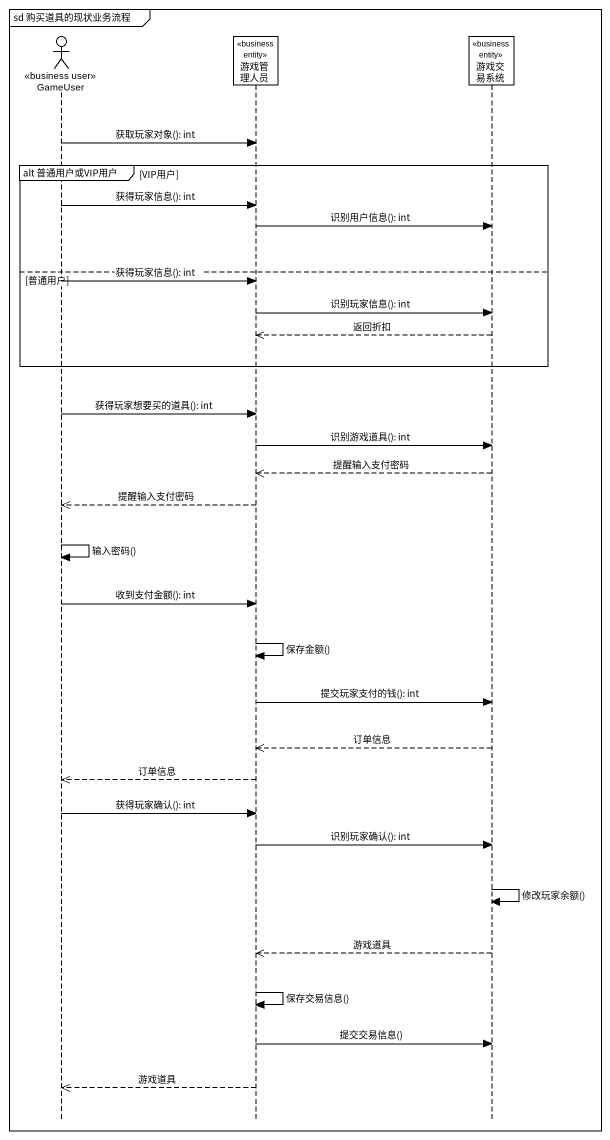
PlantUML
@startuml
mainframe sd 购买道具的现状业务流程
hide footbox
actor GameUser <<business user>>
participant 游戏管理人员 <<business entity>>
participant 游戏交易系统 <<business entity>>

GameUser -> 游戏管理人员 : 获取玩家对象(): int
group alt 普通用户或VIP用户 [VIP用户]
  GameUser -> 游戏管理人员 : 获得玩家信息(): int
  游戏管理人员 -> 游戏交易系统 : 识别用户信息(): int
else 普通用户
  GameUser -> 游戏管理人员 : 获得玩家信息(): int
  游戏管理人员 -> 游戏交易系统 : 识别玩家信息(): int
  游戏交易系统 -->> 游戏管理人员 : 返回折扣
end
GameUser -> 游戏管理人员 : 获得玩家想要买的道具(): int
游戏管理人员 -> 游戏交易系统 : 识别游戏道具(): int
游戏交易系统 -->> 游戏管理人员 : 提醒输入支付密码
游戏管理人员 -->> GameUser : 提醒输入支付密码
GameUser -> GameUser : 输入密码()
GameUser -> 游戏管理人员 : 收到支付金额(): int
游戏管理人员 -> 游戏管理人员 : 保存金额()
游戏管理人员 -> 游戏交易系统 : 提交玩家支付的钱(): int
游戏交易系统 -->> 游戏管理人员 : 订单信息
游戏管理人员 -->> GameUser : 订单信息
GameUser -> 游戏管理人员 : 获得玩家确认(): int
游戏管理人员 -> 游戏交易系统 : 识别玩家确认(): int
游戏交易系统 -> 游戏交易系统 : 修改玩家余额()
游戏交易系统 -->> 游戏管理人员 : 游戏道具
游戏管理人员 -> 游戏管理人员 : 保存交易信息()
游戏管理人员 -> 游戏交易系统 : 提交交易信息()
游戏管理人员 -->> GameUser : 游戏道具
@enduml
